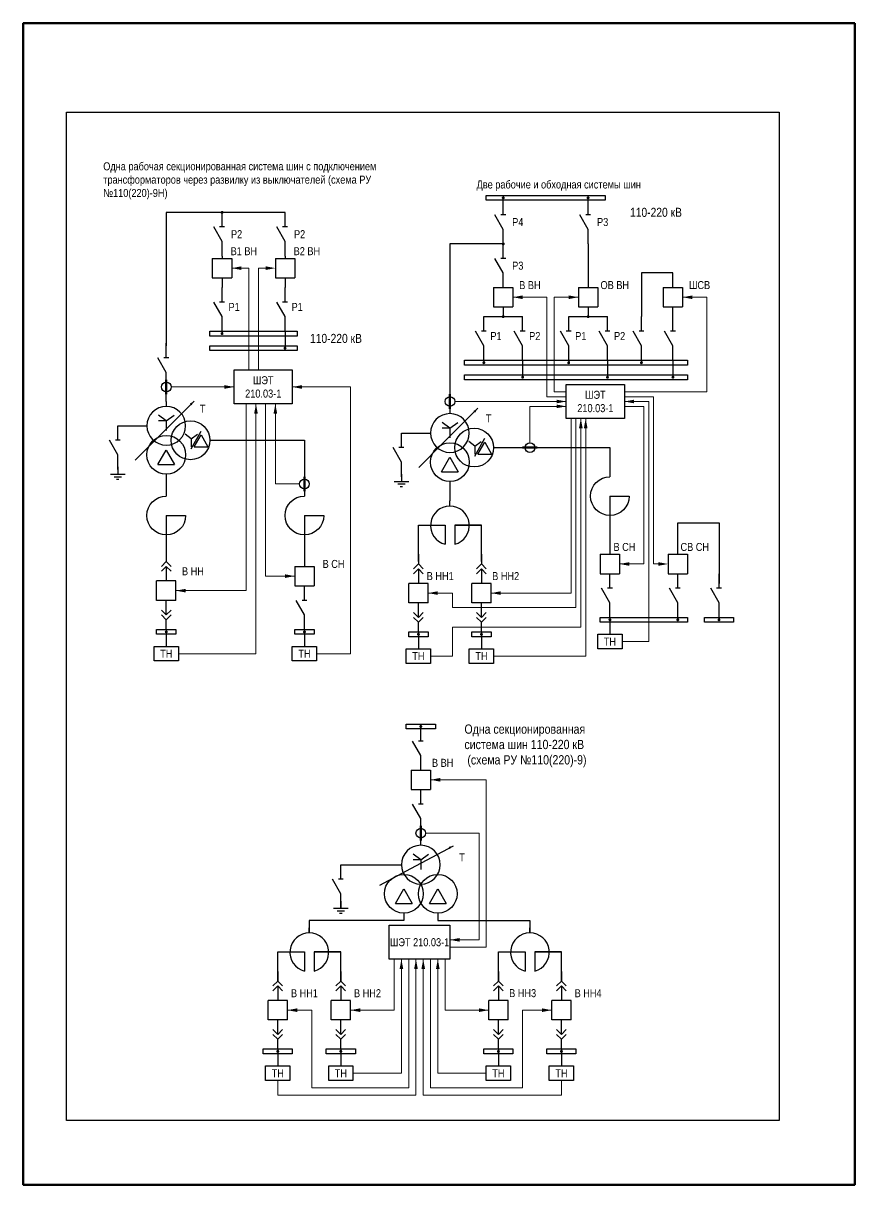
# Model space of a CAD drawing. Header units: millimetres. Extents: x 25558 to 49929, y 1902 to 19390.
# Drawn here: x 40412 to 40755, y 17132 to 17611 of the extents above; entities that cross this region are included whole.
import ezdxf
from ezdxf.enums import TextEntityAlignment as Align

# ---------------------------------------------------------------- set-up
doc = ezdxf.new("R2010")
doc.units = ezdxf.units.MM
doc.layers.add('Основная', color=7, linetype='Continuous', lineweight=30)
doc.layers.add('Тонкая', color=7, linetype='Continuous', lineweight=5)
doc.styles.add('Narrow', font='ARIALN.TTF')
doc.styles.add('Вывод', font='tahoma.ttf', dxfattribs={"height": 2.5})
doc.styles.add('Компонент', font='ARIALN.TTF', dxfattribs={"height": 3.5})

# ---------------------------------------------------------------- blocks, each defined once
blk = doc.blocks.new('*U44')
at = {"ltscale": 0.25}
for p, q in [((0, 0), (-20, 0)), ((14.44, 0), (0, 0))]:
    blk.add_line(p, q, dxfattribs=at)
blk.add_lwpolyline([(-18, 0, 1, 0, 0), (-20, 0, 0, 0, 0)], format="xyseb", dxfattribs=at)
at = {"layer": 'Основная', "style": 'Вывод'}
blk.add_attdef('ОС', text='', height=2.5, dxfattribs=at).set_placement((3, 2), align=Align.MIDDLE_CENTER)
blk = doc.blocks.new('*U45')
at = {"ltscale": 0.25}
for q in [(-3.2, 4.4), (3.2, 4.4), (0, -2), (3.21, 2)]:
    blk.add_line((0, 2), q, dxfattribs=at)
blk.add_circle((0, 0), 8, dxfattribs=at)
at = {"layer": 'Основная', "style": 'Компонент'}
blk.add_attdef('ОУ', text='', height=3.5, dxfattribs=at).set_placement((-17, 0), align=Align.MIDDLE_CENTER)
blk = doc.blocks.new('*U40')
at = {"ltscale": 0.25}
for p, q in [((-3.46, -4), (0, 2)), ((0, 2), (3.46, -4)), ((-3.46, -4), (3.46, -4))]:
    blk.add_line(p, q, dxfattribs=at)
blk.add_circle((0, 0), 8, dxfattribs=at)
at = {"layer": 'Основная', "style": 'Компонент'}
blk.add_attdef('ОУ', text='', height=3.5, dxfattribs=at).set_placement((17, 0), align=Align.MIDDLE_CENTER)
blk = doc.blocks.new('*U23')
at = {"color": 0}
blk.add_line((0, 0), (6, 3.43), dxfattribs=at)
blk = doc.blocks.new('*U11')
at = {"color": 0}
blk.add_line((0, -1), (0, 1), dxfattribs=at)
blk = doc.blocks.new('*U34')
at = {"color": 0}
for p, q in [((0, 3), (0, 9)), ((0, -9), (0, -3))]:
    blk.add_line(p, q, dxfattribs=at)
at = {"color": 0, "ltscale": 0.25, "rotation": 89.99999999999999}
for name, p in [('*U23', (0, -3)), ('*U11', (0, 3))]:
    blk.add_blockref(name, p, dxfattribs=at)
at = {"layer": 'Основная'}
for tag, height, style, p in [('В1', 2.5, 'Вывод', (2, 7)), ('ОУ', 3.5, 'Компонент', (-12, 0)), ('В2', 2.5, 'Вывод', (2, -7))]:
    blk.add_attdef(tag, text='', height=height, dxfattribs=dict(at, style=style)).set_placement(p, align=Align.MIDDLE_CENTER)
blk = doc.blocks.new('*U31')
at = {"color": 0}
for p, q in [((-3, 0), (3, 0)), ((0, 3), (0, 0)), ((-1.5, -1), (1.5, -1)), ((-0.5, -2), (0.5, -2))]:
    blk.add_line(p, q, dxfattribs=at)
blk = doc.blocks.new('*U26')
at = {"ltscale": 0.25}
blk.add_circle((0, 0), 2, dxfattribs=at)
at = {"layer": 'Основная', "color": 0, "lineweight": 50}
blk.add_line((0, -3), (0, 3), dxfattribs=at)
at = {"layer": 'Основная', "style": 'Компонент'}
blk.add_attdef('ОУ', text='', height=3.5, dxfattribs=at).set_placement((-6, 0), align=Align.MIDDLE_CENTER)
blk = doc.blocks.new('*U28')
at = {"color": 0}
for p, q in [((0, 0), (-8, 0)), ((-8, -8), (-8, 0)), ((0, -8), (0, 0)), ((0, -8), (-8, -8))]:
    blk.add_line(p, q, dxfattribs=at)
at = {"layer": 'Основная', "style": 'Компонент'}
blk.add_attdef('ОУ', text='', height=3.5, dxfattribs=at).set_placement((-15, -3), align=Align.MIDDLE_CENTER)
blk = doc.blocks.new('*U943')
at = {"layer": 'Основная', "ltscale": 0.25}
for p, q in [((2, 2), (0, 0)), ((0, 0), (2, -2))]:
    blk.add_line(p, q, dxfattribs=at)
blk = doc.blocks.new('*U32')
at = {"color": 0}
for p, q in [((0, 6), (0, 2)), ((0, 0), (0, -6))]:
    blk.add_line(p, q, dxfattribs=at)
at = {"color": 0, "ltscale": 0.25, "xscale": -1, "rotation": 90}
for p in [(0, 2), (0, 0)]:
    blk.add_blockref('*U943', p, dxfattribs=at)
at = {"layer": 'Основная'}
for tag, height, style, p in [('ОУ2', 3.5, 'Компонент', (-5, 6)), ('В2', 2.5, 'Вывод', (3, 6)), ('ОУ1', 3.5, 'Компонент', (-5, -6)), ('В1', 2.5, 'Вывод', (3, -6))]:
    blk.add_attdef(tag, text='', height=height, dxfattribs=dict(at, style=style)).set_placement(p, align=Align.MIDDLE_CENTER)
blk = doc.blocks.new('*U33')
at = {"color": 0}
for p, q in [((0, 0), (0, 6)), ((0, -6), (0, -2))]:
    blk.add_line(p, q, dxfattribs=at)
at = {"color": 0, "ltscale": 0.25, "rotation": 89.99999999999999}
for p in [(0, 0), (0, -2)]:
    blk.add_blockref('*U943', p, dxfattribs=at)
at = {"layer": 'Основная'}
for tag, height, style, p in [('ОУ1', 3.5, 'Компонент', (-5, 6)), ('В1', 2.5, 'Вывод', (3, 6)), ('ОУ2', 3.5, 'Компонент', (-5, -6)), ('В2', 2.5, 'Вывод', (3, -6))]:
    blk.add_attdef(tag, text='', height=height, dxfattribs=dict(at, style=style)).set_placement(p, align=Align.MIDDLE_CENTER)
blk = doc.blocks.new('*U41')
at = {"ltscale": 0.25}
for p, q in [((0, 0), (-20, 0)), ((14.44, 0), (0, 0))]:
    blk.add_line(p, q, dxfattribs=at)
blk.add_lwpolyline([(-18, 0, 1, 0, 0), (-20, 0, 0, 0, 0)], format="xyseb", dxfattribs=at)
at = {"layer": 'Основная', "style": 'Вывод'}
blk.add_attdef('ОС', text='', height=2.5, dxfattribs=at).set_placement((3, 2), align=Align.MIDDLE_CENTER)
blk = doc.blocks.new('*U46')
at = {"ltscale": 0.25}
for q in [(-3.2, 4.4), (3.2, 4.4), (0, -2), (3.21, 2)]:
    blk.add_line((0, 2), q, dxfattribs=at)
blk.add_circle((0, 0), 8, dxfattribs=at)
at = {"layer": 'Основная', "style": 'Компонент'}
blk.add_attdef('ОУ', text='', height=3.5, dxfattribs=at).set_placement((-17, 0), align=Align.MIDDLE_CENTER)
blk = doc.blocks.new('*U38')
at = {"ltscale": 0.35}
for q in [(-8, 0), (0, -8)]:
    blk.add_line((0, 0), q, dxfattribs=at)
blk.add_arc((0, 0), 8, 180, 90, dxfattribs=at)
at = {"layer": 'Основная', "style": 'Компонент'}
blk.add_attdef('ОУ', text='', height=3.5, dxfattribs=at).set_placement((-17, 0), align=Align.MIDDLE_CENTER)

msp = doc.modelspace()

# ---------------------------------------------------------------- linework, layer by layer
msp.add_lwpolyline([(40723.8, 17574.3), (40723.8, 17158.5), (40429.8, 17158.5), (40429.8, 17574.3)], close=True)
at = {"layer": 'Основная'}
for p, q in [((40610, 17538), (40610, 17539)), ((40645, 17538), (40645, 17539)), ((40484, 17533), (40471, 17533)), ((40471, 17533), (40471, 17478)), ((40520, 17533), (40484, 17533)), ((40610, 17520), (40588, 17520)), ((40588, 17520), (40588, 17450)), ((40645, 17520), (40645, 17502)), ((40494, 17515), (40494, 17514)), ((40520, 17515), (40520, 17514)), ((40680, 17508), (40667, 17508)), ((40667, 17508), (40667, 17490)), ((40680, 17502), (40680, 17508)), ((40494, 17506), (40494, 17502)), ((40520, 17506), (40520, 17502)), ((40610, 17494), (40610, 17490)), ((40645, 17494), (40645, 17490)), ((40680, 17490), (40680, 17494)), ((40602, 17490), (40610, 17490)), ((40610, 17490), (40618, 17490)), ((40637, 17490), (40645, 17490)), ((40645, 17490), (40653, 17490)), ((40494, 17484), (40494, 17483)), ((40520, 17484), (40520, 17478)), ((40520, 17478), (40520, 17477)), ((40602, 17472), (40602, 17471)), ((40618, 17472), (40618, 17466)), ((40637, 17472), (40637, 17471)), ((40653, 17472), (40653, 17466)), ((40667, 17472), (40667, 17471)), ((40680, 17472), (40680, 17466)), ((40618, 17466), (40618, 17465)), ((40653, 17466), (40653, 17465)), ((40680, 17466), (40680, 17465)), ((40471, 17455), (40471, 17453)), ((40588, 17452), (40588, 17450)), ((40481.33, 17439.58), (40478.74, 17441.52)), ((40481.33, 17435.53), (40485.38, 17442.82)), ((40481.33, 17439.58), (40483.92, 17441.52)), ((40482.57, 17436.34), (40485.38, 17441.2)), ((40485.38, 17441.2), (40488.19, 17436.34)), ((40481.33, 17439.58), (40481.33, 17436.34)), ((40482.57, 17436.34), (40488.19, 17436.34)), ((40528, 17439), (40528, 17416)), ((40598.33, 17436.58), (40595.74, 17438.52)), ((40598.33, 17432.53), (40602.38, 17439.82)), ((40598.33, 17436.58), (40600.92, 17438.52)), ((40598.33, 17436.58), (40598.33, 17433.34)), ((40599.57, 17433.34), (40602.38, 17438.2)), ((40602.38, 17438.2), (40605.19, 17433.34)), ((40654, 17436), (40654, 17424)), ((40599.57, 17433.34), (40605.19, 17433.34)), ((40588, 17422), (40588, 17414)), ((40588, 17413), (40588, 17414)), ((40471, 17408), (40471, 17389)), ((40682, 17392), (40682, 17405)), ((40682, 17405), (40699, 17405)), ((40699, 17405), (40699, 17380)), ((40654, 17366), (40654, 17364)), ((40654, 17364), (40654, 17359)), ((40682, 17366), (40682, 17365)), ((40699, 17366), (40699, 17365)), ((40471, 17361), (40471, 17359)), ((40471, 17359), (40471, 17354)), ((40528, 17361), (40528, 17359)), ((40528, 17359), (40528, 17354)), ((40575, 17360), (40575, 17358)), ((40601, 17360), (40601, 17358)), ((40575, 17358), (40575, 17353)), ((40601, 17358), (40601, 17353)), ((40576, 17321), (40576, 17320)), ((40530, 17237), (40530, 17238)), ((40621, 17237), (40621, 17238)), ((40517, 17188), (40517, 17186)), ((40543, 17188), (40543, 17186)), ((40608, 17188), (40608, 17186)), ((40634, 17188), (40634, 17186)), ((40517, 17186), (40517, 17181)), ((40543, 17186), (40543, 17181)), ((40608, 17186), (40608, 17181)), ((40634, 17186), (40634, 17181))]:
    msp.add_line(p, q, dxfattribs=at)
at = {"layer": 'Основная', "ltscale": 0.35}
msp.add_line((40471, 17455), (40471, 17460), dxfattribs=at)
at = {"layer": 'Основная', "ltscale": 0.25}
for p, q in [((40654, 17409), (40654, 17392)), ((40528, 17401), (40528, 17387))]:
    msp.add_line(p, q, dxfattribs=at)
at = {"layer": 'Основная'}
for points in [[(40603, 17540), (40652, 17540), (40652, 17538), (40603, 17538)], [(40489, 17484), (40525, 17484), (40525, 17482), (40489, 17482)], [(40489, 17478), (40525, 17478), (40525, 17476), (40489, 17476)], [(40594, 17472), (40686, 17472), (40686, 17470), (40594, 17470)], [(40499, 17468), (40523, 17468), (40523, 17454), (40499, 17454)], [(40594, 17466), (40686, 17466), (40686, 17464), (40594, 17464)], [(40636, 17462), (40660, 17462), (40660, 17448), (40636, 17448)], [(40650, 17366), (40686, 17366), (40686, 17364), (40650, 17364)], [(40693, 17366), (40705, 17366), (40705, 17364), (40693, 17364)], [(40467, 17361), (40475, 17361), (40475, 17359), (40467, 17359)], [(40524, 17361), (40532, 17361), (40532, 17359), (40524, 17359)], [(40571, 17360), (40579, 17360), (40579, 17358), (40571, 17358)], [(40597, 17360), (40605, 17360), (40605, 17358), (40597, 17358)], [(40649, 17359), (40659, 17359), (40659, 17353), (40649, 17353)], [(40466, 17354), (40476, 17354), (40476, 17348), (40466, 17348)], [(40523, 17354), (40533, 17354), (40533, 17348), (40523, 17348)], [(40570, 17353), (40580, 17353), (40580, 17347), (40570, 17347)], [(40596, 17353), (40606, 17353), (40606, 17347), (40596, 17347)], [(40563, 17239), (40588, 17239), (40588, 17225), (40563, 17225)], [(40512, 17181), (40522, 17181), (40522, 17175), (40512, 17175)], [(40538, 17181), (40548, 17181), (40548, 17175), (40538, 17175)], [(40603, 17181), (40613, 17181), (40613, 17175), (40603, 17175)], [(40629, 17181), (40639, 17181), (40639, 17175), (40629, 17175)]]:
    msp.add_lwpolyline(points, close=True, dxfattribs=at)
at = {"layer": 'Основная', "ltscale": 0.25, "const_width": 0.6}
for points in [[(40609.7, 17539, 1), (40610.3, 17539, 1)], [(40644.7, 17539, 1), (40645.3, 17539, 1)], [(40494.3, 17533.01, 1), (40493.7, 17533.01, 1)], [(40610.3, 17520.01, 1), (40609.7, 17520.01, 1)], [(40610.3, 17490.01, 1), (40609.7, 17490.01, 1)], [(40645.3, 17490.01, 1), (40644.7, 17490.01, 1)], [(40493.7, 17483, 1), (40494.3, 17483, 1)], [(40519.7, 17477, 1), (40520.3, 17477, 1)], [(40601.7, 17471, 1), (40602.3, 17471, 1)], [(40636.7, 17471, 1), (40637.3, 17471, 1)], [(40666.7, 17471, 1), (40667.3, 17471, 1)], [(40617.7, 17465, 1), (40618.3, 17465, 1)], [(40652.7, 17465, 1), (40653.3, 17465, 1)], [(40679.7, 17465, 1), (40680.3, 17465, 1)], [(40653.7, 17365, 1), (40654.3, 17365, 1)], [(40681.7, 17365, 1), (40682.3, 17365, 1)], [(40698.7, 17365, 1), (40699.3, 17365, 1)], [(40470.7, 17360, 1), (40471.3, 17360, 1)], [(40527.7, 17360, 1), (40528.3, 17360, 1)], [(40574.7, 17359, 1), (40575.3, 17359, 1)], [(40600.7, 17359, 1), (40601.3, 17359, 1)], [(40575.7, 17321, 1), (40576.3, 17321, 1)], [(40516.7, 17187, 1), (40517.3, 17187, 1)], [(40542.7, 17187, 1), (40543.3, 17187, 1)], [(40607.7, 17187, 1), (40608.3, 17187, 1)], [(40633.7, 17187, 1), (40634.3, 17187, 1)]]:
    msp.add_lwpolyline(points, format="xyb", close=True, dxfattribs=at)
at = {"layer": 'Основная', "ltscale": 0.35}
for points in [[(40451, 17445), (40453, 17445)], [(40453, 17445), (40463, 17445)], [(40568, 17442), (40570, 17442)], [(40570, 17442), (40580, 17442)], [(40654, 17433), (40654, 17424)], [(40471, 17425), (40471, 17416)], [(40528, 17425), (40528, 17416)], [(40576, 17272), (40576, 17283)], [(40576, 17272), (40576, 17282)], [(40543, 17264), (40554, 17264)], [(40554, 17264), (40568, 17264)], [(40517, 17216), (40517, 17228)], [(40517, 17228), (40528, 17228), (40528, 17220.13)], [(40517, 17228), (40528, 17228)], [(40543, 17228), (40532, 17228), (40532, 17220.13)], [(40532, 17228), (40543, 17228)], [(40543, 17216), (40543, 17228)], [(40608, 17216), (40608, 17228)], [(40634, 17216), (40634, 17228)]]:
    msp.add_lwpolyline(points, dxfattribs=at)
at = {"layer": 'Основная'}
for points in [[(40489, 17439), (40497, 17439)], [(40497, 17439), (40528, 17439)], [(40606, 17436), (40654, 17436)], [(40588, 17412), (40588, 17413)], [(40575, 17389), (40575, 17404)], [(40575, 17404), (40586, 17404), (40586, 17396.13)], [(40575, 17404), (40586, 17404)], [(40601, 17404), (40590, 17404), (40590, 17396.13)], [(40590, 17404), (40601, 17404)], [(40601, 17389), (40601, 17404)], [(40569, 17244), (40569, 17241)], [(40583, 17244), (40583, 17241)], [(40569, 17241), (40530, 17241), (40530, 17236)], [(40583, 17241), (40621, 17241), (40621, 17236)], [(40530, 17236), (40530, 17237)], [(40621, 17236), (40621, 17237)], [(40608, 17228), (40619, 17228), (40619, 17220.13)], [(40608, 17228), (40619, 17228)], [(40634, 17228), (40623, 17228), (40623, 17220.13)], [(40623, 17228), (40634, 17228)]]:
    msp.add_lwpolyline(points, dxfattribs=at)
at = {"layer": 'Основная', "ltscale": 0.25}
for points in [[(40570, 17322), (40582, 17322), (40582, 17320), (40570, 17320)], [(40511, 17188), (40523, 17188), (40523, 17186), (40511, 17186)], [(40537, 17188), (40549, 17188), (40549, 17186), (40537, 17186)], [(40602, 17188), (40614, 17188), (40614, 17186), (40602, 17186)], [(40628, 17188), (40640, 17188), (40640, 17186), (40628, 17186)]]:
    msp.add_lwpolyline(points, close=True, dxfattribs=at)
at = {"layer": 'Основная', "ltscale": 0.35}
for centre in [(40481, 17439), (40598, 17436)]:
    msp.add_circle(centre, 8, dxfattribs=at)
at = {"layer": 'Основная', "ltscale": 0.25}
msp.add_arc((40588, 17403.87), 8, 284.4775, 255.5225, dxfattribs=at)
at = {"layer": 'Основная', "ltscale": 0.35}
for centre in [(40530, 17227.87), (40621, 17227.87)]:
    msp.add_arc(centre, 8, 284.4775, 255.5225, dxfattribs=at)
at = {"layer": 'Тонкая'}
for p, q in [((40498, 17510), (40505, 17510)), ((40505, 17510), (40505, 17468)), ((40514, 17510), (40509, 17510)), ((40509, 17510), (40509, 17468)), ((40614, 17498), (40628, 17498)), ((40628, 17498), (40628, 17457)), ((40641, 17498), (40631, 17498)), ((40631, 17498), (40631, 17459)), ((40684, 17498), (40694, 17498)), ((40694, 17459), (40694, 17498)), ((40473, 17461), (40499, 17461)), ((40547, 17461), (40523, 17461)), ((40547, 17351), (40547, 17461)), ((40590, 17455), (40625, 17455)), ((40625, 17455), (40636, 17455)), ((40636, 17457), (40628, 17457)), ((40631, 17459), (40636, 17459)), ((40660, 17459), (40694, 17459)), ((40660, 17457), (40672, 17457)), ((40670, 17455), (40660, 17455)), ((40670, 17356), (40670, 17455)), ((40672, 17457), (40672, 17388)), ((40504, 17377), (40504, 17454)), ((40508, 17351), (40508, 17454)), ((40512, 17383), (40512, 17454)), ((40516, 17421), (40516, 17454)), ((40621, 17438), (40621, 17453)), ((40621, 17453), (40636, 17453)), ((40660, 17453), (40668, 17453)), ((40668, 17388), (40668, 17453)), ((40638, 17376), (40638, 17448)), ((40640, 17370), (40640, 17448)), ((40642, 17362), (40642, 17448)), ((40644, 17350), (40644, 17448)), ((40526, 17421), (40516, 17421)), ((40658, 17388), (40668, 17388)), ((40672, 17388), (40676, 17388)), ((40512, 17383), (40524, 17383)), ((40475, 17377), (40504, 17377)), ((40579, 17376), (40589, 17376)), ((40589, 17376), (40589, 17370)), ((40638, 17376), (40605, 17376)), ((40589, 17370), (40640, 17370)), ((40642, 17362), (40589, 17362)), ((40589, 17362), (40589, 17350)), ((40659, 17356), (40670, 17356)), ((40476, 17351), (40508, 17351)), ((40533, 17351), (40547, 17351)), ((40589, 17350), (40580, 17350)), ((40606, 17350), (40644, 17350)), ((40580, 17299), (40603, 17299)), ((40603, 17299), (40603, 17230)), ((40578, 17277), (40600, 17277)), ((40600, 17277), (40600, 17233)), ((40600, 17233), (40588, 17233)), ((40603, 17230), (40588, 17230)), ((40565, 17204), (40565, 17225)), ((40568, 17178), (40568, 17225)), ((40571, 17172), (40571, 17225)), ((40574, 17169), (40574, 17225)), ((40577, 17169), (40577, 17225)), ((40580, 17172), (40580, 17225)), ((40583, 17178), (40583, 17225)), ((40586, 17204), (40586, 17225)), ((40521, 17204), (40531, 17204)), ((40531, 17204), (40531, 17172)), ((40547, 17204), (40565, 17204)), ((40604, 17204), (40586, 17204)), ((40604, 17204), (40600, 17204)), ((40630, 17204), (40618, 17204)), ((40618, 17204), (40618, 17172)), ((40630, 17204), (40626, 17204)), ((40548, 17178), (40568, 17178)), ((40603, 17178), (40583, 17178)), ((40517, 17175), (40517, 17169)), ((40634, 17175), (40634, 17169)), ((40517, 17169), (40574, 17169)), ((40531, 17172), (40571, 17172)), ((40634, 17169), (40577, 17169)), ((40618, 17172), (40580, 17172))]:
    msp.add_line(p, q, dxfattribs=at)
at = {"layer": 'Тонкая', "color": 3, "lineweight": 50}
msp.add_lwpolyline([(40755, 17611), (40412, 17611), (40412, 17132), (40755, 17132)], close=True, dxfattribs=at)
at = {"layer": 'Тонкая', "ltscale": 0.3}
for points in [[(40498, 17510, 0, 1.5, 0), (40502, 17510, 0, 0, 0)], [(40516, 17510, 0, 1.5, 0), (40512, 17510, 0, 0, 0)], [(40614, 17498, 0, 1.5, 0), (40618, 17498, 0, 0, 0)], [(40641, 17498, 0, 1.5, 0), (40637, 17498, 0, 0, 0)], [(40684, 17498, 0, 1.5, 0), (40688, 17498, 0, 0, 0)], [(40499, 17461, 0, 1.5, 0), (40495, 17461, 0, 0, 0)], [(40523, 17461, 0, 1.5, 0), (40527, 17461, 0, 0, 0)], [(40636, 17455, 0, 1.5, 0), (40632, 17455, 0, 0, 0)], [(40660, 17455, 0, 1.5, 0), (40664, 17455, 0, 0, 0)], [(40508, 17454, 0, 1.5, 0), (40508, 17450, 0, 0, 0)], [(40516, 17454, 0, 1.5, 0), (40516, 17450, 0, 0, 0)], [(40636, 17453, 0, 1.5, 0), (40632, 17453, 0, 0, 0)], [(40642, 17448, 0, 1.5, 0), (40642, 17444, 0, 0, 0)], [(40644, 17448, 0, 1.5, 0), (40644, 17444, 0, 0, 0)], [(40658, 17388, 0, 1.5, 0), (40662, 17388, 0, 0, 0)], [(40678, 17388, 0, 1.5, 0), (40674, 17388, 0, 0, 0)], [(40524, 17383, 0, 1.5, 0), (40520, 17383, 0, 0, 0)], [(40475, 17377, 0, 1.5, 0), (40479, 17377, 0, 0, 0)], [(40579, 17376, 0, 1.5, 0), (40583, 17376, 0, 0, 0)], [(40605, 17376, 0, 1.5, 0), (40609, 17376, 0, 0, 0)], [(40580, 17299, 0, 1.5, 0), (40584, 17299, 0, 0, 0)], [(40588, 17233, 0, 1.5, 0), (40592, 17233, 0, 0, 0)], [(40568, 17225, 0, 1.5, 0), (40568, 17221, 0, 0, 0)], [(40574, 17225, 0, 1.5, 0), (40574, 17221, 0, 0, 0)], [(40577, 17225, 0, 1.5, 0), (40577, 17221, 0, 0, 0)], [(40583, 17225, 0, 1.5, 0), (40583, 17221, 0, 0, 0)], [(40521, 17204, 0, 1.5, 0), (40525, 17204, 0, 0, 0)], [(40547, 17204, 0, 1.5, 0), (40551, 17204, 0, 0, 0)], [(40604, 17204, 0, 1.5, 0), (40600, 17204, 0, 0, 0)], [(40630, 17204, 0, 1.5, 0), (40626, 17204, 0, 0, 0)]]:
    msp.add_lwpolyline(points, format="xyseb", dxfattribs=at)

# ---------------------------------------------------------------- block references
at = {"layer": 'Основная'}
for p in [(40610, 17529), (40645, 17529), (40494, 17524), (40520, 17524), (40610, 17511), (40494, 17493), (40520, 17493), (40602, 17481), (40618, 17481), (40637, 17481), (40653, 17481), (40667, 17481), (40680, 17481), (40471, 17470), (40654, 17375), (40682, 17375), (40699, 17375), (40528, 17370), (40576, 17312), (40576, 17286)]:
    msp.add_blockref('*U34', p, dxfattribs=at)
at = {"layer": 'Основная', "ltscale": 0.25}
for name, p, rotation in [('*U28', (40490, 17506), 180), ('*U28', (40516, 17506), 180), ('*U28', (40606, 17494), 180), ('*U28', (40641, 17494), 180), ('*U28', (40676, 17494), 180), ('*U26', (40621, 17436), 270), ('*U28', (40650, 17384), 180), ('*U28', (40678, 17384), 180), ('*U28', (40524, 17379), 180), ('*U28', (40572, 17295), 180)]:
    msp.add_blockref(name, p, dxfattribs=dict(at, rotation=rotation))
for name, p in [('*U26', (40471, 17461)), ('*U26', (40588, 17455)), ('*U26', (40528, 17421)), ('*U32', (40471, 17387)), ('*U32', (40575, 17386)), ('*U32', (40601, 17386)), ('*U28', (40475, 17381)), ('*U28', (40579, 17380)), ('*U28', (40605, 17380)), ('*U33', (40471, 17367)), ('*U33', (40575, 17366)), ('*U33', (40601, 17366)), ('*U32', (40517, 17214)), ('*U32', (40543, 17214)), ('*U32', (40608, 17214)), ('*U32', (40634, 17214)), ('*U28', (40521, 17208)), ('*U28', (40547, 17208)), ('*U28', (40612, 17208)), ('*U28', (40638, 17208)), ('*U33', (40517, 17194)), ('*U33', (40543, 17194)), ('*U33', (40608, 17194)), ('*U33', (40634, 17194))]:
    msp.add_blockref(name, p, dxfattribs=at)
at = {"layer": 'Основная', "ltscale": 0.35}
for name, p, rotation in [('*U41', (40468.36, 17441.05), 224.9999999999999), ('*U41', (40585.36, 17438.05), 224.9999999999999), ('*U44', (40571.83, 17262.39), 208.1452236498778)]:
    msp.add_blockref(name, p, dxfattribs=dict(at, rotation=rotation))
at = {"layer": 'Основная', "ltscale": 0.35, "xscale": -1}
for name, p in [('*U46', (40471, 17445)), ('*U46', (40588, 17442)), ('*U45', (40576, 17264))]:
    msp.add_blockref(name, p, dxfattribs=at)
at = {"layer": 'Основная', "ltscale": 0.35}
for name, p in [('*U34', (40451, 17436)), ('*U40', (40471, 17433)), ('*U34', (40568, 17433)), ('*U40', (40588, 17430)), ('*U31', (40451, 17425)), ('*U31', (40568, 17422)), ('*U26', (40576, 17277)), ('*U34', (40543, 17255)), ('*U40', (40569, 17252)), ('*U40', (40583, 17252)), ('*U31', (40543, 17246))]:
    msp.add_blockref(name, p, dxfattribs=at)
at = {"layer": 'Основная', "ltscale": 0.25, "xscale": -1}
for p in [(40654, 17416), (40471, 17408), (40528, 17408)]:
    msp.add_blockref('*U38', p, dxfattribs=at)

# ---------------------------------------------------------------- texts
at = {"layer": 'Основная', "style": 'Narrow'}
for s, insert, char_height, width, attachment_point in [('\\pxt3;Одна рабочая секционированная система шин с подключением трансформаторов через развилку из выключателей (схема РУ №110(220)-9Н)', (40445, 17546), 3.3, 117.1951, 4), ('\\pxt3;Две рабочие и обходная системы шин', (40599, 17544), 3.3, 76.4846, 4), ('\\pxi-3,l3,t3;110-220 кВ', (40673, 17533), 3.7, 53.3807, 5), ('\\pxi-3,l3,t3;Р4', (40616, 17529), 3.3, 10, 5), ('\\pxi-3,l3,t3;Р3', (40651, 17529), 3.3, 10, 5), ('\\pxi-3,l3,t3;Р2', (40500, 17524), 3.3, 10, 5), ('\\pxi-3,l3,t3;Р2', (40526, 17524), 3.3, 10, 5), ('\\pxi-3,l3,t3;В1 ВН', (40503, 17517), 3.3, 20.6975, 5), ('\\pxi-3,l3,t3;В2 ВН', (40529, 17517), 3.3, 20.6975, 5), ('\\pxi-3,l3,t3;Р3', (40616, 17511), 3.3, 10, 5), ('\\pxi-3,l3,t3;В ВН', (40621, 17503), 3.3, 10, 5), ('\\pxi-3,l3,t3;ОВ ВН', (40656, 17503), 3.3, 15.1629, 5), ('\\pxi-3,l3,t3;ШСВ', (40691, 17503), 3.3, 10, 5), ('\\pxi-3,l3,t3;Р1', (40499, 17494), 3.3, 10, 5), ('\\pxi-3,l3,t3;Р1', (40525, 17494), 3.3, 10, 5), ('\\pxi-3,l3,t3;Р1', (40607, 17482), 3.3, 10, 5), ('\\pxi-3,l3,t3;Р2', (40623, 17482), 3.3, 10, 5), ('\\pxi-3,l3,t3;Р1', (40642, 17482), 3.3, 10, 5), ('\\pxi-3,l3,t3;Р2', (40658, 17482), 3.3, 10, 5), ('\\pxi-3,l3,t3;110-220 кВ', (40541, 17481), 3.7, 53.3807, 5), ('\\pxqc;ШЭТ 210.03-1', (40511, 17461), 3.3, 21.8485, 5), ('\\pxqc;ШЭТ 210.03-1', (40648, 17455), 3.3, 22.6458, 5), ('\\pxi-3,l3,t3;T', (40486, 17452), 3.3, 21.8485, 5), ('\\pxi-3,l3,t3;T', (40604, 17448), 3.3, 21.8485, 5), ('\\pxi-3,l3,t3;В СН', (40660, 17395), 3.3, 21.8485, 5), ('\\pxi-3,l3,t3;СВ СН', (40689, 17395), 3.3, 21.8485, 5), ('\\pxi-3,l3,t3;В СН', (40540, 17388), 3.3, 21.8485, 5), ('\\pxi-3,l3,t3;В НН', (40482, 17385), 3.3, 21.8485, 5), ('\\pxi-3,l3,t3;В НН1', (40584, 17383), 3.3, 21.8485, 5), ('\\pxi-3,l3,t3;В НН2', (40611, 17383), 3.3, 21.8485, 5), ('\\pxqc;ТН', (40654, 17356), 3.3, 10, 5), ('\\pxqc;ТН', (40471, 17351), 3.3, 10, 5), ('\\pxqc;ТН', (40528, 17351), 3.3, 10, 5), ('\\pxqc;ТН', (40575, 17350), 3.3, 10, 5), ('\\pxqc;ТН', (40601, 17350), 3.3, 21.8485, 5), ('\\pxt3;Одна секционированная система шин 110-220 кВ\\P (схема РУ №110(220)-9)', (40594, 17313), 3.8, 65.401, 4), ('\\pxi-3,l3,t3;В ВН', (40585, 17306), 3.3, 23.6472, 5), ('\\pxi-3,l3,t3;T', (40593, 17267), 3.3, 23.6472, 5), ('ШЭТ 210.03-1', (40575.5, 17232), 3.3, 23.6472, 5), ('\\pxi-3,l3,t3;В НН1', (40528, 17211), 3.3, 23.6472, 5), ('\\pxi-3,l3,t3;В НН2', (40554, 17211), 3.3, 23.6472, 5), ('\\pxi-3,l3,t3;В НН3', (40618, 17211), 3.3, 23.6472, 5), ('\\pxi-3,l3,t3;В НН4', (40645, 17211), 3.3, 23.6472, 5), ('\\pxqc;ТН', (40517, 17178), 3.3, 10, 5), ('\\pxqc;ТН', (40543, 17178), 3.3, 10, 5), ('\\pxqc;ТН', (40608, 17178), 3.3, 10, 5), ('\\pxqc;ТН', (40634, 17178), 3.3, 10, 5)]:
    msp.add_mtext(s, dxfattribs=dict(at, insert=insert, char_height=char_height, width=width, attachment_point=attachment_point))

doc.saveas('drawing.dxf')
